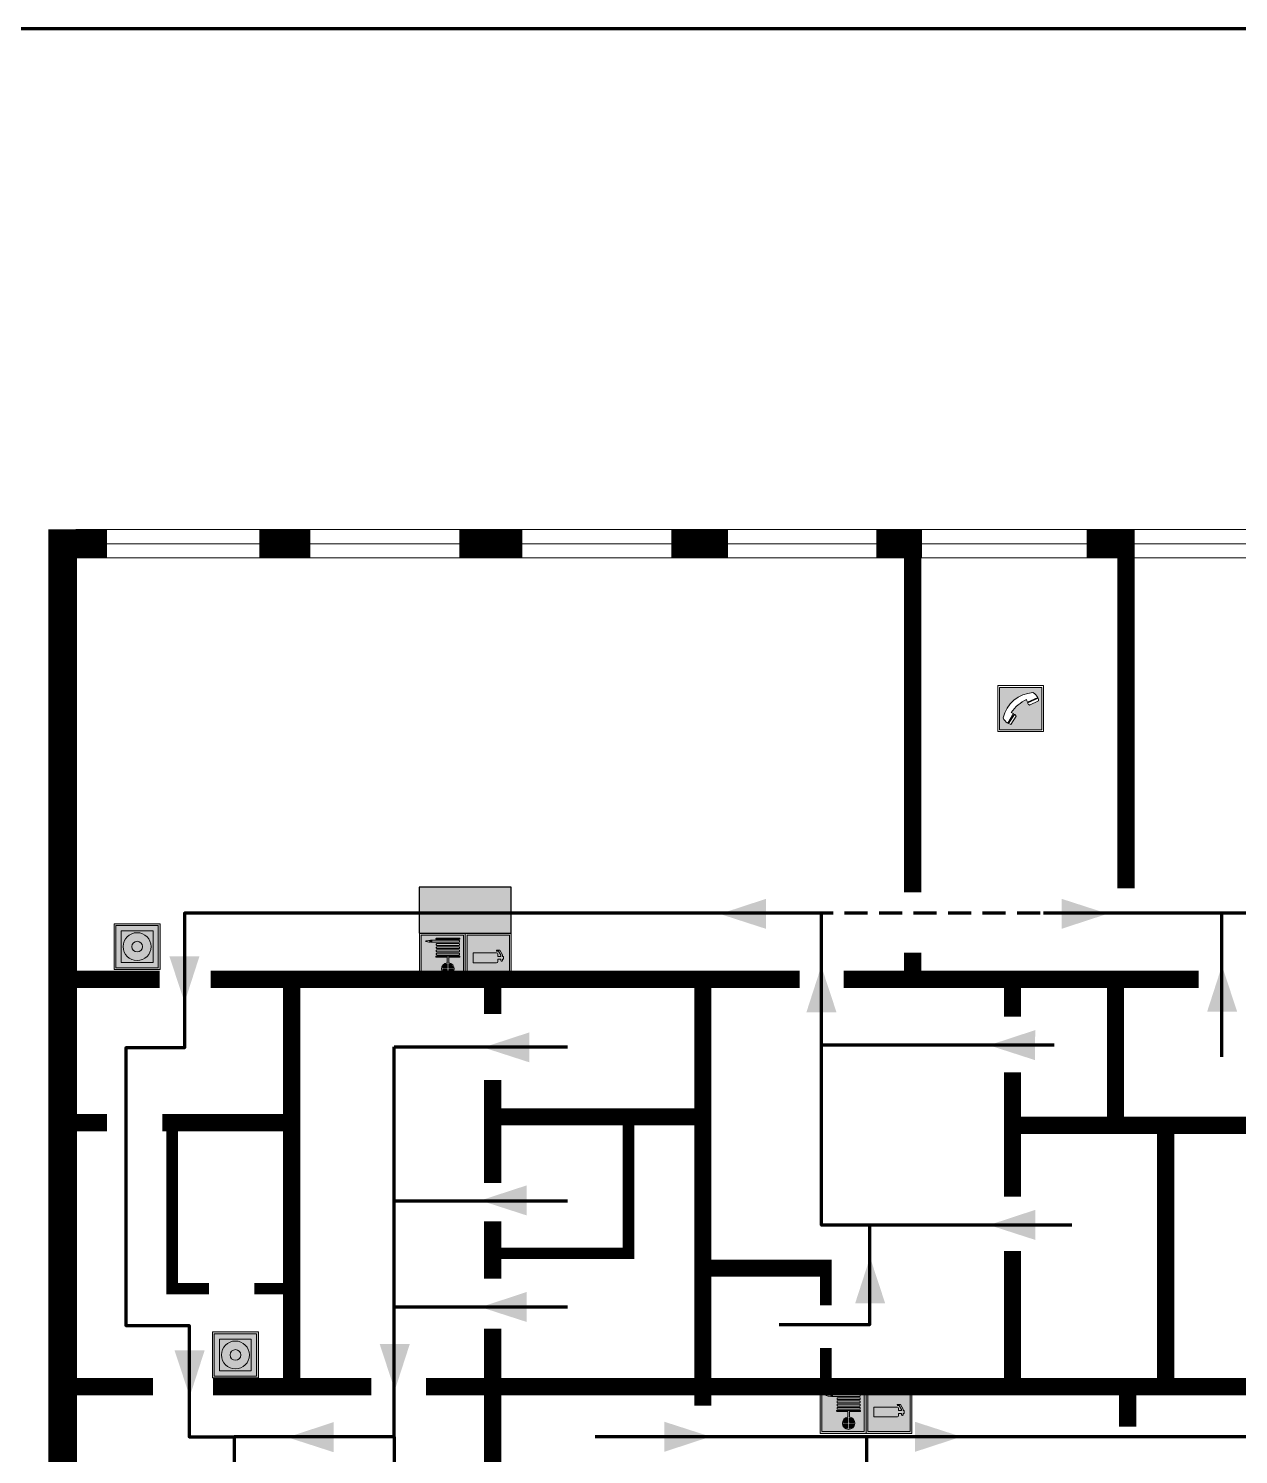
# Model space of a CAD drawing. Header units: millimetres. Extents: x 13114 to 67229, y 22859 to 38520.
# Drawn here: x 30064.8 to 30275.3, y 31041.5 to 31289.8 of the extents above; entities that cross this region are included whole.
import ezdxf

# ---------------------------------------------------------------- set-up
doc = ezdxf.new("R2010")
doc.units = ezdxf.units.MM
doc.linetypes.add('{ Wide Dash }', pattern=[12, 4, -2, 4, -2])
doc.layers.add('План_Штампы', color=7, linetype='Continuous')

# ---------------------------------------------------------------- blocks, each defined once
blk = doc.blocks.new('A$C54414219')
at = {"true_color": 0xffffff}
h = blk.add_hatch(color=7, dxfattribs=at)
h.paths.add_polyline_path([(2.39, -9.45), (2.39, -18.3), (11.23, -18.3), (11.23, -9.45)], flags=0)
h.paths.add_polyline_path([(10.71, -13.87, -1), (2.92, -13.87, -1)], flags=0)
h.paths.add_polyline_path([(8.3, -13.87, -1), (5.33, -13.87, -1)], flags=0)
h.paths.add_polyline_path([(0.41, -7.47), (0.41, -20.27), (13.21, -20.27), (13.21, -7.47)])
h.paths.add_polyline_path([(0.92, -19.77), (12.71, -19.77), (12.71, -7.98), (0.92, -7.98)], flags=16)
h.paths.add_polyline_path([(11.23, -9.45), (11.23, -18.3), (2.39, -18.3), (2.39, -9.45)], flags=0)
at = {"lineweight": 5}
h = blk.add_hatch(color=242, dxfattribs=at)
h.paths.add_polyline_path([(12.71, -7.98), (0.92, -7.98), (0.92, -19.77), (12.71, -19.77)])
h.paths.add_polyline_path([(11.23, -18.3), (2.39, -18.3), (2.39, -9.45), (11.23, -9.45)], flags=16)
h.paths.add_polyline_path([(10.71, -13.87, -1), (2.92, -13.87, -1)], flags=0)
h.paths.add_polyline_path([(8.3, -13.87, -1), (5.33, -13.87, -1)], flags=0)
at = {"true_color": 0xffffff}
h = blk.add_hatch(color=7, dxfattribs=at)
h.paths.add_polyline_path([(2.39, -9.45), (2.39, -18.3), (11.23, -18.3), (11.23, -9.45)])
h.paths.add_polyline_path([(10.71, -13.87, -1), (2.92, -13.87, -1)], flags=16)
h.paths.add_polyline_path([(8.3, -13.87, -1), (5.33, -13.87, -1)], flags=0)
at = {"lineweight": 5}
h = blk.add_hatch(color=242, dxfattribs=at)
h.paths.add_polyline_path([(2.92, -13.87, 1), (10.71, -13.87, 1)])
h.paths.add_polyline_path([(8.3, -13.87, -1), (5.33, -13.87, -1)], flags=16)
at = {"color": 242, "lineweight": 5}
for p, q in [((0.41, -20.27), (0.41, -7.47)), ((0.41, -7.47), (13.21, -7.47)), ((0.41, -7.47), (13.21, -7.47)), ((13.21, -20.27), (13.21, -7.47)), ((0.41, -20.27), (13.21, -20.27))]:
    blk.add_line(p, q, dxfattribs=at)
for points in [[(0.92, -7.98), (12.71, -7.98), (12.71, -19.77), (0.92, -19.77)], [(2.39, -9.45), (11.23, -9.45), (11.23, -18.3), (2.39, -18.3)]]:
    blk.add_lwpolyline(points, close=True, dxfattribs=at)
for radius in [3.89, 1.49]:
    blk.add_circle((6.81, -13.87), radius, dxfattribs=at)
blk = doc.blocks.new('A$C456E1F9C')
at = {"lineweight": 5}
h = blk.add_hatch(color=242, dxfattribs=at)
h.paths.add_polyline_path([(0.51, -1.47), (0.51, -13.26), (12.29, -13.26), (12.29, -1.47)])
h.paths.add_polyline_path([(5.42, -4.95, -0.254479), (4.78, -5.4), (3.52, -2.53, -0.209735), (4.23, -2.4)], flags=16)
h.paths.add_polyline_path([(8.53, -8.6), (10.87, -10.17), (10.54, -10.76), (8.03, -9.13, -0.192251)], flags=16)
h.paths.add_polyline_path([(4.61, -5.49, 0.005518), (3.87, -5.72, 0.128647), (7.49, -10.01, 0.00809), (7.83, -9.33), (10.47, -10.97, -0.16736), (8.99, -12.25, -0.327862), (1.95, -3.95, -0.166952), (3.36, -2.62)], flags=16)
at = {"color": 242, "lineweight": 5}
for p, q in [((0, -13.77), (0, -0.97)), ((12.8, -0.97), (0, -0.97)), ((4.61, -5.49), (3.36, -2.62)), ((3.52, -2.53), (4.78, -5.4)), ((4.23, -2.4), (5.42, -4.95)), ((12.8, -13.77), (12.8, -0.97)), ((7.83, -9.33), (10.47, -10.97)), ((8.03, -9.13), (10.54, -10.76)), ((10.81, -10.12), (8.53, -8.6)), ((10.54, -10.76), (10.8, -10.3)), ((10.8, -10.3), (10.81, -10.12)), ((0, -13.77), (12.8, -13.77))]:
    blk.add_line(p, q, dxfattribs=at)
blk.add_lwpolyline([(0.51, -1.47), (12.29, -1.47), (12.29, -13.26), (0.51, -13.26)], close=True, dxfattribs=at)
for centre, radius, start, end in [((4.59, -5.34), 2.99, 114.2845, 152.1974), ((11.12, -3.31), 9.19, 183.9915, 256.6009), ((4.02, -3.27), 0.891, 76.3284, 123.7092), ((14.98, -39.1), 35.17, 107.1487, 108.4135), ((13.86, -0.94), 11.08, 205.5536, 234.8762), ((4.68, -4.59), 0.824, 276.9621, 334.0723), ((-13.31, 0.8), 23.44, 332.5487, 334.4027), ((8.94, -9.5), 0.989, 114.4092, 157.9388), ((7.87, -9.46), 3, 291.9291, 329.9329)]:
    blk.add_arc(centre, radius, start, end, dxfattribs=at)
blk = doc.blocks.new('A$C32E8229D')
at = {"true_color": 0xffffff}
blk.add_hatch(color=7, dxfattribs=at).paths.add_polyline_path([(0, 0), (0, -8), (16, -8), (16, 0)])
h = blk.add_hatch(color=126)
h.paths.add_polyline_path([(0.2, -0.2), (15.8, -0.2), (15.8, -7.8), (0.2, -7.8)])
h.paths.add_polyline_path([(13.49, -2.05), (12.08, -2.05), (11.37, -2.63, 0.162397), (11.29, -2.84), (11.29, -3.63), (10.35, -3.63), (10.35, -4.05), (11.68, -4.05), (11.68, -3.48), (12.26, -4.28), (11.29, -5.1), (11.29, -6.78), (11.85, -6.78), (11.85, -5.44), (12.8, -4.64), (12.8, -5.94), (14.46, -5.94), (14.46, -5.39), (13.45, -5.39), (13.45, -3.97), (12.46, -2.59), (13.15, -2.59), (13.69, -3.34), (14.18, -3)], flags=16)
h.paths.add_polyline_path([(10.74, -1.82, 1), (11.8, -1.82, 1)], flags=16)
h.paths.add_polyline_path([(9.39, -3.59), (5.99, -3.59), (6.56, -3.03), (5.91, -3.03), (5.1, -3.83), (5.91, -4.64), (6.56, -4.64), (5.99, -4.09), (9.39, -4.09)], flags=16)
h.paths.add_polyline_path([(4.29, -1.08), (1.72, -1.08), (1.72, -6.6), (4.29, -6.6)], flags=16)
at = {"color": 126}
blk.add_lwpolyline([(16, -8), (0, -8), (0, 0), (16, 0)], close=True, dxfattribs=at)
blk = doc.blocks.new('A$C37112FD5')
at = {"true_color": 0xf5f5ff}
h = blk.add_hatch(color=7, dxfattribs=at)
h.dxf.hatch_style = 1
h.paths.add_polyline_path([(12.8, -7.4), (0, -7.4), (0, -20.2), (12.8, -20.2)])
h.paths.add_polyline_path([(12.29, -7.91), (12.29, -19.69), (0.51, -19.69), (0.51, -7.91)], flags=16)
h.paths.add_polyline_path([(4.98, -9.04, -0.42597), (5.17, -9.22), (5.17, -12.25), (5.17, -15.29, -0.432244), (4.98, -15.47), (4.83, -15.47, -0.42597), (4.64, -15.29), (4.64, -12.25), (4.64, -9.22, -0.432244), (4.83, -9.04)], flags=0)
h.paths.add_polyline_path([(4.28, -9.22), (4.28, -12.25), (4.28, -15.29, -0.432244), (4.09, -15.47), (3.94, -15.47, -0.42597), (3.75, -15.29), (3.75, -12.25), (3.75, -9.22, -0.432244), (3.94, -9.04), (4.09, -9.04, -0.42597)], flags=0)
h.paths.add_polyline_path([(5.72, -9.04), (5.87, -9.04, -0.42597), (6.06, -9.22), (6.06, -12.25), (6.06, -15.29, -0.432244), (5.87, -15.47), (5.72, -15.47, -0.42597), (5.53, -15.29), (5.53, -12.25), (5.53, -9.22, -0.432244)], flags=0)
h.paths.add_polyline_path([(6.42, -8.9), (6.5, -8.9, -0.42597), (6.69, -9.08), (6.69, -12.03), (8.21, -12.03, -15.824349), (8.21, -12.47), (6.69, -12.47), (6.69, -15.42, -0.432244), (6.5, -15.6), (6.42, -15.6)], flags=0)
h.paths.add_polyline_path([(3.39, -9.22), (3.39, -12.25), (3.39, -15.29, -0.432244), (3.2, -15.47), (3.05, -15.47, -0.42597), (2.85, -15.29), (2.85, -12.25), (2.85, -9.22, -0.432244), (3.05, -9.04), (3.2, -9.04, -0.42597)], flags=0)
h.paths.add_polyline_path([(2.5, -9.22), (2.5, -16.71), (1.96, -16.71), (1.96, -9.22, -0.432244), (2.15, -9.04), (2.31, -9.04, -0.42597)], flags=0)
h.paths.add_polyline_path([(1.61, -8.9), (1.61, -15.6), (1.57, -15.6, -0.42597), (1.37, -15.42), (1.37, -12.03), (1.37, -9.09, -0.432244), (1.57, -8.9)], flags=0)
h.paths.add_polyline_path([(9.76, -10.81), (9.76, -12.03), (8.49, -12.03, -0.336371)], flags=0)
h.paths.add_polyline_path([(8.49, -12.47), (9.76, -12.47), (9.76, -13.7, -0.336371)], flags=0)
h.paths.add_polyline_path([(10.11, -10.81, -0.336371), (11.38, -12.03), (10.11, -12.03)], flags=0)
h.paths.add_polyline_path([(10.11, -12.47), (11.38, -12.47, -0.336371), (10.11, -13.7)], flags=0)
h.paths.add_polyline_path([(2.5, -16.84), (2.5, -17.05), (1.97, -17.05), (1.97, -16.84)], flags=0)
h.paths.add_polyline_path([(2.5, -17.24, -0.033778), (2.24, -18.6, -0.033778), (1.97, -17.24)], flags=0)
h = blk.add_hatch(color=242)
h.dxf.hatch_style = 1
h.paths.add_polyline_path([(12.29, -7.91), (0.51, -7.91), (0.51, -19.69), (12.29, -19.69)])
h.paths.add_polyline_path([(6.42, -15.6), (6.42, -8.9), (6.5, -8.9, -0.42597), (6.69, -9.08), (6.69, -12.03), (8.21, -12.03, -15.824349), (8.21, -12.47), (6.69, -12.47), (6.69, -15.42, -0.432244), (6.5, -15.6)], flags=16)
h.paths.add_polyline_path([(5.87, -15.47), (5.72, -15.47, -0.42597), (5.53, -15.29), (5.53, -12.25), (5.53, -9.22, -0.432244), (5.72, -9.04), (5.87, -9.04, -0.42597), (6.06, -9.22), (6.06, -12.25), (6.06, -15.29, -0.432244)], flags=16)
h.paths.add_polyline_path([(4.98, -15.47), (4.83, -15.47, -0.42597), (4.64, -15.29), (4.64, -12.25), (4.64, -9.22, -0.432244), (4.83, -9.04), (4.98, -9.04, -0.42597), (5.17, -9.22), (5.17, -12.25), (5.17, -15.29, -0.432244)], flags=16)
h.paths.add_polyline_path([(4.09, -15.47), (3.94, -15.47, -0.42597), (3.75, -15.29), (3.75, -12.25), (3.75, -9.22, -0.432244), (3.94, -9.04), (4.09, -9.04, -0.42597), (4.28, -9.22), (4.28, -12.25), (4.28, -15.29, -0.432244)], flags=16)
h.paths.add_polyline_path([(3.2, -15.47), (3.05, -15.47, -0.42597), (2.85, -15.29), (2.85, -12.25), (2.85, -9.22, -0.432244), (3.05, -9.04), (3.2, -9.04, -0.42597), (3.39, -9.22), (3.39, -12.25), (3.39, -15.29, -0.432244)], flags=16)
h.paths.add_polyline_path([(2.5, -17.05), (1.97, -17.05), (1.97, -16.84), (2.5, -16.84)], flags=16)
h.paths.add_polyline_path([(2.5, -17.24, -0.033778), (2.24, -18.6, -0.033778), (1.97, -17.24)], flags=16)
h.paths.add_polyline_path([(2.5, -16.71), (1.96, -16.71), (1.96, -9.22, -0.432244), (2.15, -9.04), (2.31, -9.04, -0.42597), (2.5, -9.22)], flags=16)
h.paths.add_polyline_path([(1.61, -15.6), (1.57, -15.6, -0.42597), (1.37, -15.42), (1.37, -12.03), (1.37, -9.09, -0.432244), (1.57, -8.9), (1.61, -8.9)], flags=16)
h.paths.add_polyline_path([(8.49, -12.47), (9.76, -12.47), (9.76, -13.7, -0.336371)], flags=0)
h.paths.add_polyline_path([(10.11, -13.7), (10.11, -12.47), (11.38, -12.47, -0.336371)], flags=0)
h.paths.add_polyline_path([(8.49, -12.03, -0.336371), (9.76, -10.81), (9.76, -12.03)], flags=0)
h.paths.add_polyline_path([(10.11, -12.03), (10.11, -10.81, -0.336371), (11.38, -12.03)], flags=0)
h = blk.add_hatch(color=7, dxfattribs=at)
h.dxf.hatch_style = 1
h.paths.add_polyline_path([(1.61, -8.9), (1.57, -8.9, 0.432244), (1.37, -9.09), (1.37, -12.03), (1.37, -15.42, 0.42597), (1.57, -15.6), (1.61, -15.6)])
h.paths.add_polyline_path([(2.5, -9.22, 0.42597), (2.31, -9.04), (2.15, -9.04, 0.432244), (1.96, -9.22), (1.96, -16.71), (2.5, -16.71)])
h.paths.add_polyline_path([(2.5, -16.84), (1.97, -16.84), (1.97, -17.05), (2.5, -17.05)])
h.paths.add_polyline_path([(2.5, -17.24), (1.97, -17.24, 0.033778), (2.24, -18.6, 0.033778)])
h.paths.add_polyline_path([(3.39, -12.25), (3.39, -9.22, 0.42597), (3.2, -9.04), (3.05, -9.04, 0.432244), (2.85, -9.22), (2.85, -12.25), (2.85, -15.29, 0.42597), (3.05, -15.47), (3.2, -15.47, 0.432244), (3.39, -15.29)])
h.paths.add_polyline_path([(4.28, -12.25), (4.28, -9.22, 0.42597), (4.09, -9.04), (3.94, -9.04, 0.432244), (3.75, -9.22), (3.75, -12.25), (3.75, -15.29, 0.42597), (3.94, -15.47), (4.09, -15.47, 0.432244), (4.28, -15.29)])
h.paths.add_polyline_path([(5.17, -12.25), (5.17, -9.22, 0.42597), (4.98, -9.04), (4.83, -9.04, 0.432244), (4.64, -9.22), (4.64, -12.25), (4.64, -15.29, 0.42597), (4.83, -15.47), (4.98, -15.47, 0.432244), (5.17, -15.29)])
h.paths.add_polyline_path([(6.06, -12.25), (6.06, -9.22, 0.42597), (5.87, -9.04), (5.72, -9.04, 0.432244), (5.53, -9.22), (5.53, -12.25), (5.53, -15.29, 0.42597), (5.72, -15.47), (5.87, -15.47, 0.432244), (6.06, -15.29)])
h.paths.add_polyline_path([(6.69, -12.47), (8.21, -12.47, 15.824349), (8.21, -12.03), (6.69, -12.03), (6.69, -9.08, 0.42597), (6.5, -8.9), (6.42, -8.9), (6.42, -15.6), (6.5, -15.6, 0.432244), (6.69, -15.42)])
h.paths.add_polyline_path([(8.49, -12.47), (9.76, -12.47), (9.76, -13.7, -0.336371)], flags=16)
h.paths.add_polyline_path([(8.49, -12.03, -0.336371), (9.76, -10.81), (9.76, -12.03)], flags=16)
h.paths.add_polyline_path([(10.11, -12.47), (11.38, -12.47, -0.336371), (10.11, -13.7)], flags=16)
h.paths.add_polyline_path([(10.11, -12.03), (10.11, -10.81, -0.336371), (11.38, -12.03)], flags=16)
h = blk.add_hatch(color=242)
h.dxf.hatch_style = 1
h.paths.add_polyline_path([(9.76, -10.81, 0.336371), (8.49, -12.03), (9.76, -12.03)])
h.paths.add_polyline_path([(10.11, -10.81), (10.11, -12.03), (11.38, -12.03, 0.336371)])
h.paths.add_polyline_path([(11.38, -12.47), (10.11, -12.47), (10.11, -13.7, 0.336371)])
h.paths.add_polyline_path([(9.76, -12.47), (8.49, -12.47, 0.336371), (9.76, -13.7)])
at = {"color": 242, "lineweight": 5}
for p, q in [((0, -20.2), (0, -7.4)), ((0, -7.4), (12.8, -7.4)), ((12.8, -20.2), (12.8, -7.4)), ((1.37, -12.03), (1.37, -9.08)), ((1.57, -8.9), (1.61, -8.9)), ((1.61, -8.9), (1.61, -15.6)), ((1.96, -16.71), (1.96, -9.22)), ((2.15, -9.04), (2.31, -9.04)), ((2.5, -16.71), (2.5, -9.22)), ((2.85, -12.25), (2.85, -9.22)), ((3.05, -9.04), (3.2, -9.04)), ((3.39, -12.25), (3.39, -9.22)), ((3.75, -12.25), (3.75, -9.22)), ((3.94, -9.04), (4.09, -9.04)), ((4.28, -12.25), (4.28, -9.22)), ((4.64, -12.25), (4.64, -9.22)), ((4.83, -9.04), (4.98, -9.04)), ((5.17, -12.25), (5.17, -9.22)), ((5.53, -12.25), (5.53, -9.22)), ((5.72, -9.04), (5.87, -9.04)), ((6.06, -12.25), (6.06, -9.22)), ((6.42, -8.9), (6.42, -15.6)), ((6.5, -8.9), (6.42, -8.9)), ((6.69, -12.03), (6.69, -9.08)), ((9.76, -10.81), (9.76, -12.03)), ((10.11, -10.81), (10.11, -12.03)), ((1.37, -12.03), (1.37, -15.42)), ((1.57, -15.6), (1.61, -15.6)), ((2.85, -12.25), (2.85, -15.29)), ((3.05, -15.47), (3.2, -15.47)), ((3.39, -12.25), (3.39, -15.29)), ((3.75, -12.25), (3.75, -15.29)), ((3.94, -15.47), (4.09, -15.47)), ((4.28, -12.25), (4.28, -15.29)), ((4.64, -12.25), (4.64, -15.29)), ((4.83, -15.47), (4.98, -15.47)), ((5.17, -12.25), (5.17, -15.29)), ((5.53, -12.25), (5.53, -15.29)), ((5.72, -15.47), (5.87, -15.47)), ((6.06, -12.25), (6.06, -15.29)), ((6.42, -15.6), (6.5, -15.6)), ((8.21, -12.03), (6.69, -12.03)), ((8.21, -12.47), (6.69, -12.47)), ((6.69, -12.47), (6.69, -15.42)), ((9.76, -12.03), (8.49, -12.03)), ((9.76, -12.47), (8.49, -12.47)), ((9.76, -12.47), (9.76, -13.7)), ((11.38, -12.03), (10.11, -12.03)), ((11.38, -12.47), (10.11, -12.47)), ((10.11, -12.47), (10.11, -13.7)), ((1.96, -16.71), (2.5, -16.71)), ((1.97, -16.84), (2.5, -16.84)), ((1.97, -17.05), (1.97, -16.84)), ((2.5, -17.05), (1.97, -17.05)), ((1.97, -17.24), (2.5, -17.24)), ((2.5, -16.84), (2.5, -17.05)), ((0, -20.2), (12.8, -20.2))]:
    blk.add_line(p, q, dxfattribs=at)
blk.add_lwpolyline([(0.51, -7.91), (12.29, -7.91), (12.29, -19.69), (0.51, -19.69)], close=True, dxfattribs=at)
for centre, radius, start, end in [((1.56, -9.09), 0.182, 87.1027, 180.6071), ((2.15, -9.22), 0.182, 87.1027, 180.6071), ((2.32, -9.22), 0.182, 359.3929, 92.8973), ((3.04, -9.22), 0.182, 87.1027, 180.6071), ((3.21, -9.22), 0.182, 359.3929, 92.8973), ((3.93, -9.22), 0.182, 87.1027, 180.6071), ((4.1, -9.22), 0.182, 359.3929, 92.8973), ((4.82, -9.22), 0.182, 87.1027, 180.6071), ((4.99, -9.22), 0.182, 359.3929, 92.8973), ((5.71, -9.22), 0.182, 87.1027, 180.6071), ((5.88, -9.22), 0.182, 359.3929, 92.8973), ((6.51, -9.09), 0.182, 359.3929, 92.8973), ((9.93, -12.25), 1.74, 187.2319, 172.7681), ((9.93, -12.25), 1.46, 96.9927, 171.3585), ((9.93, -12.25), 1.46, 8.6415, 83.0073), ((1.56, -15.42), 0.182, 179.3929, 272.8973), ((3.04, -15.29), 0.182, 179.3929, 272.8973), ((3.21, -15.29), 0.182, 267.1027, 0.6071), ((3.93, -15.29), 0.182, 179.3929, 272.8973), ((4.1, -15.29), 0.182, 267.1027, 0.6071), ((4.82, -15.29), 0.182, 179.3929, 272.8973), ((4.99, -15.29), 0.182, 267.1027, 0.6071), ((5.71, -15.29), 0.182, 179.3929, 272.8973), ((5.88, -15.29), 0.182, 267.1027, 0.6071), ((6.51, -15.42), 0.182, 267.1027, 0.6071), ((9.93, -12.25), 1.46, 188.6415, 263.0073), ((9.93, -12.25), 1.46, 276.9927, 351.3585), ((12.17, -15.98), 10.27, 187.041, 194.7793), ((-7.7, -15.98), 10.27, 345.2207, 352.959)]:
    blk.add_arc(centre, radius, start, end, dxfattribs=at)
blk = doc.blocks.new('A$C3AD82952')
at = {"true_color": 0xf5f5ff}
h = blk.add_hatch(color=7, dxfattribs=at)
h.dxf.hatch_style = 1
h.paths.add_polyline_path([(8.21, 8.73, 0.414214), (7.89, 9.05), (7.22, 9.05), (7.22, 9.92), (7.59, 9.92, 1), (7.57, 10.36), (7.22, 10.36), (7.22, 10.6), (6.43, 10.6), (6.43, 10.36), (6.01, 10.36), (4.74, 9.59), (4.74, 8.69), (4.98, 8.73), (4.98, 9.26), (6.12, 9.91), (6.43, 9.91), (6.43, 9.05), (5.76, 9.05, 0.414214), (5.44, 8.73), (5.44, 2.2), (8.21, 2.2)], flags=0)
h.paths.add_polyline_path([(12.8, 12.8), (0, 12.8), (0, 0), (12.8, 0)])
h.paths.add_polyline_path([(0.51, 12.29), (12.29, 12.29), (12.29, 0.51), (0.51, 0.51)], flags=16)
h.paths.add_polyline_path([(4.74, 9.59), (6.01, 10.36), (6.43, 10.36), (6.43, 10.6), (7.22, 10.6), (7.22, 10.36), (7.59, 10.36, -0.94586), (7.59, 9.92), (7.22, 9.92), (7.22, 9.05), (7.89, 9.05, -0.414214), (8.21, 8.73), (8.21, 2.2), (5.44, 2.2), (5.44, 8.73, -0.414214), (5.76, 9.05), (6.43, 9.05), (6.43, 9.91), (6.12, 9.91), (4.98, 9.26), (4.98, 8.73), (4.74, 8.69)], flags=0)
h = blk.add_hatch(color=242)
h.dxf.hatch_style = 1
h.paths.add_polyline_path([(12.29, 12.29), (0.51, 12.29), (0.51, 0.51), (12.29, 0.51)])
h.paths.add_polyline_path([(4.74, 8.69), (4.74, 9.59), (6.01, 10.36), (6.43, 10.36), (6.43, 10.6), (7.22, 10.6), (7.22, 10.36), (7.59, 10.36, -0.94586), (7.59, 9.92), (7.22, 9.92), (7.22, 9.05), (7.89, 9.05, -0.414214), (8.21, 8.73), (8.21, 2.2), (5.44, 2.2), (5.44, 8.73, -0.414214), (5.76, 9.05), (6.43, 9.05), (6.43, 9.91), (6.12, 9.91), (4.98, 9.26), (4.98, 8.73)], flags=16)
h = blk.add_hatch(color=7, dxfattribs=at)
h.dxf.hatch_style = 1
h.paths.add_polyline_path([(8.21, 8.73, 0.414214), (7.89, 9.05), (7.22, 9.05), (7.22, 9.92), (7.59, 9.92, 1), (7.57, 10.36), (7.22, 10.36), (7.22, 10.6), (6.43, 10.6), (6.43, 10.36), (6.01, 10.36), (4.74, 9.59), (4.74, 8.69), (4.98, 8.73), (4.98, 9.26), (6.12, 9.91), (6.43, 9.91), (6.43, 9.05), (5.76, 9.05, 0.414214), (5.44, 8.73), (5.44, 2.2), (8.21, 2.2)])
at = {"color": 242, "lineweight": 5}
for p, q in [((0, 0), (0, 12.8)), ((0, 12.8), (12.8, 12.8)), ((12.8, 0), (12.8, 12.8)), ((6.01, 10.36), (4.74, 9.59)), ((4.74, 9.59), (4.74, 8.69)), ((4.74, 8.69), (4.98, 8.73)), ((4.98, 9.26), (6.12, 9.91)), ((4.98, 8.73), (4.98, 9.26)), ((5.44, 2.2), (5.44, 8.73)), ((5.76, 9.05), (6.43, 9.05)), ((6.01, 10.36), (6.43, 10.36)), ((6.12, 9.91), (6.43, 9.91)), ((7.22, 10.6), (6.43, 10.6)), ((6.43, 10.6), (6.43, 10.36)), ((6.43, 9.91), (6.43, 9.05)), ((7.22, 10.36), (7.22, 10.6)), ((7.59, 10.36), (7.22, 10.36)), ((7.22, 9.05), (7.22, 9.92)), ((7.59, 9.92), (7.22, 9.92)), ((7.89, 9.05), (7.22, 9.05)), ((8.21, 2.2), (8.21, 8.73)), ((0, 0), (12.8, 0)), ((5.44, 2.2), (8.21, 2.2))]:
    blk.add_line(p, q, dxfattribs=at)
blk.add_lwpolyline([(0.51, 12.29), (12.29, 12.29), (12.29, 0.51), (0.51, 0.51)], close=True, dxfattribs=at)
for centre, radius, start, end in [((5.76, 8.73), 0.32, 90, 180), ((7.58, 10.14), 0.223, 273.1875, 86.8125), ((7.89, 8.73), 0.32, 0, 90)]:
    blk.add_arc(centre, radius, start, end, dxfattribs=at)

msp = doc.modelspace()

# ---------------------------------------------------------------- linework, layer by layer
at = {"color": 1, "lineweight": 100}
msp.add_lwpolyline([(29931.41, 31289.76), (30531.41, 31289.76), (30531.41, 30894.76), (29931.41, 30894.76)], close=True, dxfattribs=at)
at = {"lineweight": 0}
for points, const_width in [([(30070.7, 31062.02), (30070.7, 31200.08), (30078.44, 31200.08)], 5), ([(30104.92, 31200.08), (30113.79, 31200.08)], 5), ([(30139.71, 31200.08), (30150.69, 31200.08)], 5), ([(30176.61, 31200.08), (30186.47, 31200.08)], 5), ([(30212.33, 31200.08), (30220.23, 31200.08)], 5), ([(30248.9, 31200.08), (30257.26, 31200.08)], 5), ([(30218.62, 31139.38), (30218.62, 31199.35)], 3), ([(30255.76, 31140.1), (30255.76, 31200.08)], 3), ([(30218.62, 31124.26), (30218.62, 31128.9)], 3), ([(30087.59, 31124.26), (30071.06, 31124.26)], 3), ([(30198.98, 31124.26), (30096.45, 31124.26)], 3), ([(30110.56, 31052.19), (30110.56, 31124.26)], 3), ([(30145.53, 31124.26), (30145.53, 31118.23)], 3), ([(30182.11, 31124.26), (30182.11, 31050.04)], 3), ([(30268.38, 31124.26), (30206.64, 31124.26)], 3), ([(30236, 31124.26), (30236, 31117.76)], 3), ([(30253.93, 31124.26), (30253.93, 31098.85), (30309.98, 31098.85)], 3), ([(30145.53, 31100.31), (30145.53, 31106.71)], 3), ([(30253.93, 31098.85), (30236, 31098.85), (30236, 31108.06)], 3), ([(30070.7, 31099.29), (30078.45, 31099.29)], 3), ([(30110.56, 31099.29), (30088.06, 31099.29)], 3), ([(30182.11, 31100.31), (30145.53, 31100.31), (30145.53, 31088.79)], 3), ([(30145.53, 31076.54), (30169.17, 31076.54), (30169.17, 31100.31)], 2), ([(30236, 31098.85), (30236, 31086.41)], 3), ([(30262.65, 31098.85), (30262.65, 31053.36)], 3), ([(30145.53, 31082.13), (30145.53, 31072.15)], 3), ([(30236, 31076.95), (30236, 31053.36)], 3), ([(30182.11, 31073.97), (30203.05, 31073.97)], 3), ([(30078.54, 30977.1), (30070.7, 30977.1), (30070.7, 31067.84)], 5), ([(30145.53, 31053.36), (30145.53, 31063.44)], 3), ([(30086.44, 31053.36), (30071.7, 31053.36)], 3), ([(30124.45, 31053.36), (30096.85, 31053.36)], 3), ([(30270.5, 31053.36), (30133.96, 31053.36)], 3), ([(30256.05, 31046.4), (30256.05, 31052.27)], 3), ([(30325.09, 31053.36), (30270.5, 31053.36)], 3)]:
    msp.add_lwpolyline(points, dxfattribs=dict(at, const_width=const_width))
for points in [[(30391.98, 31202.57), (30072.99, 31202.57)], [(30391.47, 31200.08), (30072.48, 31200.08)], [(30391.62, 31197.64), (30072.63, 31197.64)]]:
    msp.add_lwpolyline(points, dxfattribs=at)
at = {"color": 126, "lineweight": 100, "true_color": 0x008754}
for points in [[(30407.58, 31192.17), (30407.58, 31116.44), (30370.5, 31116.44), (30370.5, 31044.58), (30395.23, 31044.58), (30274.98, 31044.58)], [(30199.23, 31135.78), (30091.89, 31135.78), (30091.89, 31112.33), (30081.68, 31112.33), (30081.68, 31064), (30092.74, 31064), (30092.74, 31044.58), (30100.58, 31044.58)], [(30246.35, 31081.44), (30202.74, 31081.44), (30202.74, 31135.78), (30199.23, 31135.78)], [(30407.58, 31135.78), (30241.38, 31135.78)], [(30272.39, 31135.78), (30272.39, 31110.78)], [(30243.24, 31112.77), (30205.05, 31112.77), (30202.74, 31112.77)], [(30128.39, 31106.48), (30128.39, 31112.48)], [(30128.39, 31112.48), (30158.58, 31112.48)], [(30128.39, 31044.58), (30128.39, 31106.48)], [(30158.58, 31085.64), (30128.39, 31085.64)], [(30195.38, 31064.19), (30211.16, 31064.19), (30211.16, 31081.44)], [(30128.39, 31067.25), (30158.58, 31067.25)], [(30128.39, 31044.58), (30100.58, 31044.58), (30100.58, 30982.97)], [(30128.39, 31044.58), (30128.39, 31002.42)], [(30274.98, 31044.58), (30163.4, 31044.58)], [(30210.6, 31044.58), (30210.6, 31002.42)]]:
    msp.add_lwpolyline(points, dxfattribs=at)
at = {"color": 126, "linetype": '{ Wide Dash }', "lineweight": 100, "true_color": 0x008754}
for points in [[(30240.79, 31135.78), (30201.87, 31135.78)], [(30270.61, 31044.58), (30241.81, 31044.58)]]:
    msp.add_lwpolyline(points, dxfattribs=at)
at = {"lineweight": 100}
for points, const_width in [([(30089.76, 31098.94), (30089.76, 31070.41), (30096.17, 31070.41)], 2), ([(30203.52, 31067.49), (30203.52, 31075.45)], 2), ([(30104.07, 31070.41), (30110.83, 31070.41)], 2), ([(30203.52, 31054.66), (30203.52, 31060.09)], 2), ([(30145.53, 31053.36), (30145.53, 30977.1)], 3)]:
    msp.add_lwpolyline(points, dxfattribs=dict(at, const_width=const_width))
at = {"layer": 'План_Штампы', "color": 126, "true_color": 0x008754}
for points in [[(30193.11, 31138.26), (30193.09, 31133.04), (30185.08, 31135.63)], [(30244.54, 31133.04), (30244.56, 31138.26), (30252.57, 31135.67)], [(30089.28, 31128.26), (30094.51, 31128.25), (30091.92, 31120.23)], [(30205.37, 31118.52), (30200.14, 31118.53), (30202.73, 31126.55)], [(30275.1, 31118.6), (30269.87, 31118.61), (30272.46, 31126.63)], [(30239.95, 31115.41), (30239.93, 31110.18), (30231.91, 31112.77)], [(30151.94, 31115.02), (30151.93, 31109.8), (30143.91, 31112.39)], [(30151.45, 31088.38), (30151.43, 31083.16), (30143.41, 31085.75)], [(30239.96, 31084.12), (30239.95, 31078.89), (30231.93, 31081.48)], [(30213.85, 31067.83), (30208.62, 31067.85), (30211.21, 31075.86)], [(30151.48, 31069.83), (30151.47, 31064.6), (30143.45, 31067.19)], [(30125.88, 31060.75), (30131.11, 31060.74), (30128.51, 31052.72)], [(30090.18, 31059.66), (30095.41, 31059.65), (30092.82, 31051.63)], [(30117.86, 31047.17), (30117.84, 31041.94), (30109.82, 31044.53)], [(30175.41, 31042), (30175.43, 31047.23), (30183.45, 31044.64)], [(30219.05, 31042), (30219.06, 31047.22), (30227.08, 31044.63)]]:
    msp.add_solid(points, dxfattribs=at)

# ---------------------------------------------------------------- block references
for name, p, xscale, yscale, zscale, rotation in [('A$C456E1F9C', (30242.03, 31175.39), 0.625, 0.625, 0.625, 270), ('A$C54414219', (30087.92, 31121.27), 0.625, 0.625, 0.625, 180), ('A$C37112FD5', (30145.4, 31132.27), 0.6249984004534781, 0.6249984004534781, 0.6249984004534781, 270), ('A$C3AD82952', (30140.77, 31132.27), 0.625, 0.625, 0.625, 270), ('A$C54414219', (30105.03, 31050.19), 0.625, 0.625, 0.625, 180), ('A$C37112FD5', (30215.14, 31053.2), 0.6249984004534781, 0.6249984004534781, 0.6249984004534781, 270), ('A$C3AD82952', (30210.51, 31053.2), 0.625, 0.625, 0.625, 270)]:
    msp.add_blockref(name, p, dxfattribs=dict(xscale=xscale, yscale=yscale, zscale=zscale, rotation=rotation))
at = {"layer": 'План_Штампы', "color": 126, "true_color": 0x008754, "xscale": -1, "rotation": 180}
msp.add_blockref('A$C32E8229D', (30132.77, 31132.27), dxfattribs=at)

doc.saveas('drawing.dxf')
